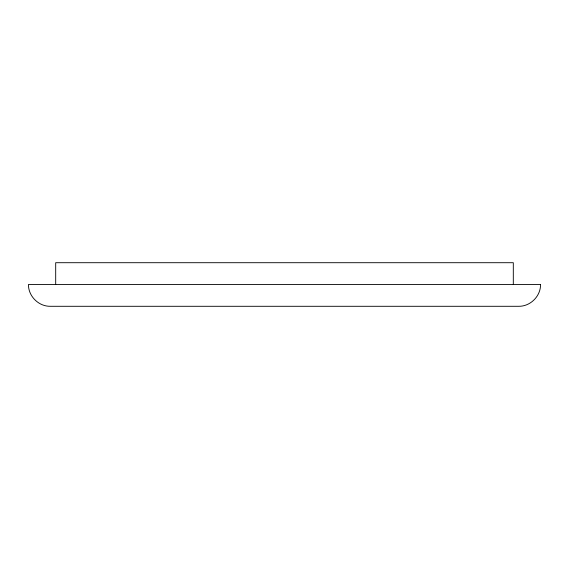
<?xml version="1.0" encoding="UTF-8"?>
<svg xmlns="http://www.w3.org/2000/svg" width="569" height="569" viewBox="0 0 569 569"><rect width="100%" height="100%" fill="white"/><g stroke="black" fill="none" stroke-linecap="round" stroke-linejoin="round"><path stroke-width="0.85" d="M513.309 284.5L513.309 262.707L55.691 262.707L55.691 284.5M540.55 284.5C540.728 296.15 530.415 306.463 518.757 306.293L50.243 306.293C38.585 306.463 28.272 296.15 28.45 284.5L540.55 284.5"/></g></svg>
